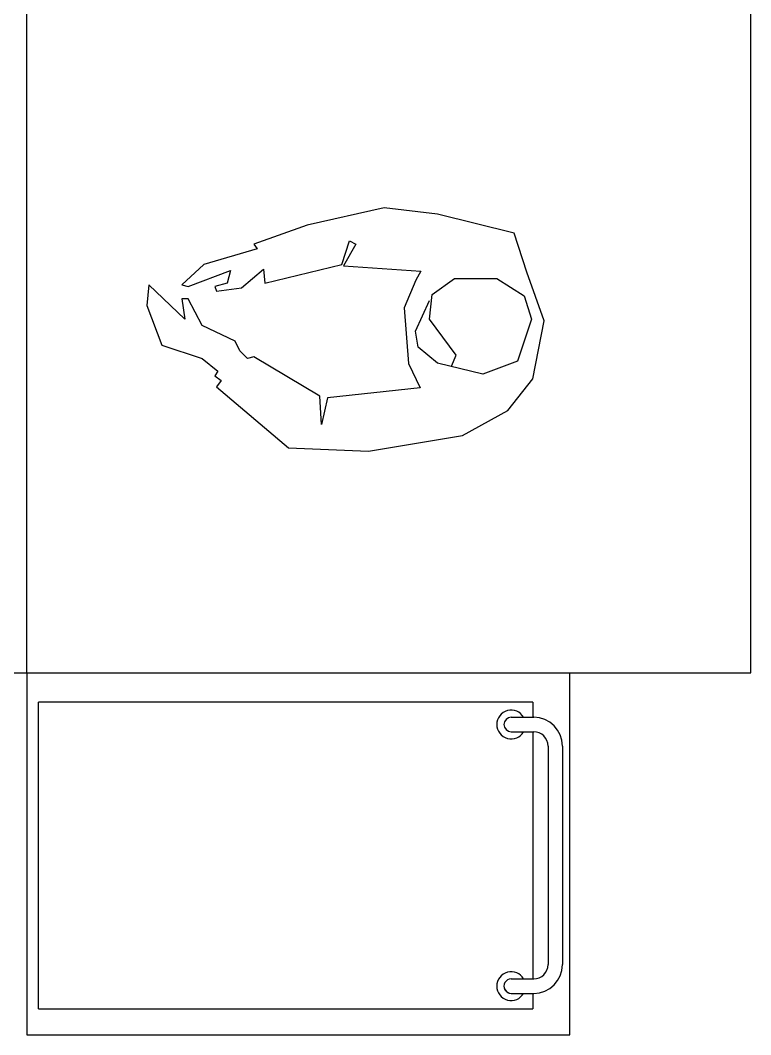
# Model space of a CAD drawing. Header units: millimetres. Extents: x 1816 to 16924, y 4087 to 23051.
# Drawn here: x 11678 to 12486, y 7047 to 8169 of the extents above; entities that cross this region are included whole.
import ezdxf

# ---------------------------------------------------------------- set-up
doc = ezdxf.new("R2010")
doc.units = ezdxf.units.MM
doc.header["$LTSCALE"] = 50
doc.layers.add('freecads.com', color=7, linetype='Continuous')

msp = doc.modelspace()

# ---------------------------------------------------------------- linework, layer by layer
for p, q in [((11685.8, 7447.3), (11685.8, 8270.3)), ((10869.8, 7447.3), (11685.8, 7447.3)), ((11698.7, 7076.1), (11698.7, 7415))]:
    msp.add_line(p, q)
at = {"color": 3}
for p, q in [((12485.8, 7447.3), (12485.8, 8270.3)), ((11685.8, 7447.3), (12485.8, 7447.3)), ((11685.8, 7447.3), (11685.8, 7047.3)), ((12285.8, 7047.3), (12285.8, 7447.3)), ((11685.8, 7047.3), (12285.8, 7047.3))]:
    msp.add_line(p, q, dxfattribs=at)
at = {"layer": 'freecads.com'}
for p, q in [((12080.5, 7961.2), (11995.6, 7942.2)), ((12139.4, 7954.3), (12080.5, 7961.2)), ((12224.3, 7933.5), (12139.4, 7954.3)), ((11995.6, 7942.2), (11936.7, 7921.3)), ((12238.2, 7890.1), (12224.3, 7933.5)), ((11936.7, 7921.3), (11940.1, 7916.1)), ((12033.7, 7898.8), (12042.4, 7924.8)), ((12049.3, 7921.3), (12035.5, 7897.1)), ((12042.4, 7924.8), (12049.3, 7921.3)), ((11940.1, 7916.1), (11881.2, 7898.8)), ((11881.2, 7898.8), (11857, 7876.3)), ((11948.8, 7878), (12033.7, 7898.8)), ((12035.5, 7897.1), (12121.3, 7891.4)), ((11863.9, 7874.5), (11910.7, 7891.9)), ((11910.7, 7891.9), (11907.2, 7878)), ((11922.8, 7872.8), (11947.1, 7893.6)), ((11947.1, 7893.6), (11948.8, 7878)), ((12121.3, 7891.4), (12115.8, 7881.3)), ((12133.7, 7865.5), (12158.5, 7883.2)), ((12158.5, 7883.2), (12205.3, 7883.2)), ((12205.3, 7883.2), (12235.5, 7864.2)), ((12257.3, 7836.4), (12238.2, 7890.1)), ((11820.5, 7876.3), (11818.1, 7853.2)), ((11860.4, 7838.1), (11820.5, 7876.3)), ((11857, 7876.3), (11863.9, 7874.5)), ((11907.2, 7878), (11893.4, 7874.5)), ((11893.4, 7874.5), (11895.1, 7869.3)), ((11895.1, 7869.3), (11922.8, 7872.8)), ((12115.8, 7881.3), (12102.8, 7850.9)), ((11863.9, 7860.6), (11857, 7860.6)), ((11857, 7860.6), (11860.4, 7838.1)), ((11879.5, 7831.2), (11863.9, 7860.6)), ((12130.8, 7838.1), (12133.7, 7865.5)), ((12235.5, 7864.2), (12243.4, 7838.1)), ((11818.1, 7853.2), (11835, 7809.5)), ((12102.8, 7850.9), (12107.6, 7789.2)), ((12115.4, 7825.1), (12130.9, 7859)), ((11915.9, 7813.8), (11879.5, 7831.2)), ((12160.3, 7798.5), (12130.8, 7838.1)), ((12243.4, 7838.1), (12228.1, 7792)), ((12245.1, 7772.2), (12257.3, 7836.4)), ((12118.3, 7807.5), (12115.4, 7825.1)), ((11835, 7809.5), (11879.5, 7794.7)), ((11921.1, 7803.4), (11915.9, 7813.8)), ((12139.7, 7789.8), (12118.3, 7807.5)), ((11879.5, 7794.7), (11896.8, 7780.9)), ((11929.7, 7794.7), (11921.1, 7803.4)), ((11936.7, 7796.5), (11929.7, 7794.7)), ((12009.5, 7753.1), (11936.7, 7796.5)), ((12155.1, 7786.3), (12160.3, 7798.5)), ((12107.6, 7789.2), (12120.5, 7762.5)), ((12189.8, 7777.3), (12139.7, 7789.8)), ((12228.1, 7792), (12189.8, 7777.3)), ((11896.8, 7780.9), (11893.4, 7775.7)), ((11893.4, 7775.7), (11900.3, 7770.5)), ((12217.4, 7737.5), (12245.1, 7772.2)), ((11900.3, 7770.5), (11895.1, 7763.5)), ((11895.1, 7763.5), (11974.8, 7695.9)), ((12120.5, 7762.5), (12018.1, 7751.4)), ((12011.2, 7721.9), (12009.5, 7753.1)), ((12018.1, 7751.4), (12011.2, 7721.9)), ((12167.2, 7709.8), (12217.4, 7737.5)), ((12063.2, 7692.4), (12167.2, 7709.8)), ((11974.8, 7695.9), (12063.2, 7692.4)), ((12244.9, 7415), (11698.7, 7415)), ((12244.9, 7415), (12221, 7415)), ((12244.9, 7415), (12237, 7415)), ((12244.9, 7415), (12244.9, 7407)), ((12244.9, 7415), (12244.9, 7398.2)), ((12244.9, 7415), (12244.9, 7398.2)), ((12221, 7398.2), (12245.9, 7398.2)), ((12221, 7382.2), (12245.9, 7382.2)), ((12244.9, 7382.2), (12244.9, 7108.9)), ((12261.9, 7366.3), (12261.9, 7124.9)), ((12277.8, 7366.3), (12277.8, 7124.9)), ((12221, 7108.9), (12245.9, 7108.9)), ((12221, 7093), (12245.9, 7093)), ((12244.9, 7093), (12244.9, 7076.1)), ((11698.7, 7076.1), (12244.9, 7076.1))]:
    msp.add_line(p, q, dxfattribs=at)
for centre, radius, start, end in [((12221, 7390.2), 15.9, 30, 330), ((12221, 7390.2), 7.97, 90, 270), ((12245.9, 7366.3), 31.9, 0, 90), ((12245.9, 7366.3), 15.9, 0, 90), ((12245.9, 7124.9), 15.9, 270, 0), ((12245.9, 7124.9), 31.9, 270, 0), ((12221, 7101), 15.9, 30, 330), ((12221, 7101), 7.97, 89.9999, 270), ((12221, 7101), 7.97, 180, 270)]:
    msp.add_arc(centre, radius, start, end, dxfattribs=at)

doc.saveas('drawing.dxf')
